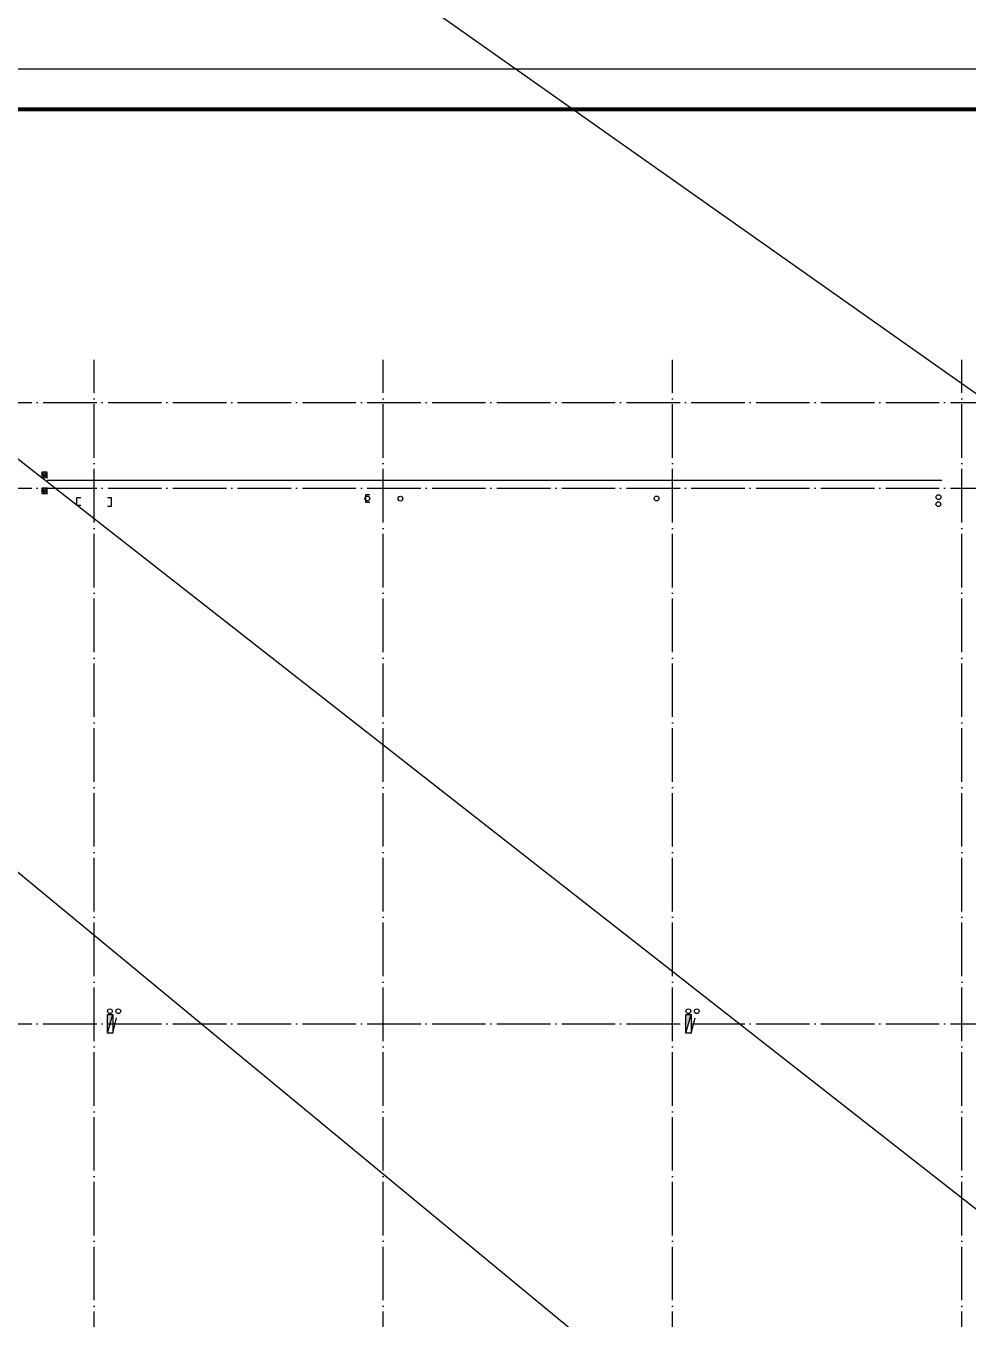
# Model space of a CAD drawing. Extents: x 6843040 to 15500510, y -6507076 to -4940511.
# Drawn here: x 8073553 to 8108738, y -5521528 to -5473236 of the extents above; entities that cross this region are included whole.
import ezdxf

# ---------------------------------------------------------------- set-up
doc = ezdxf.new("R2010")
doc.units = 0
doc.header["$LTSCALE"] = 1000
doc.header["$MEASUREMENT"] = 0
doc.linetypes.add('DOTE', pattern=[2.42, 2, -0.2, 0.02, -0.2])
for name, color, linetype in [('COLUMN', 10, 'Continuous'), ('DOTE', 8, 'DOTE'), ('EQUIP_消火栓', 7, 'Continuous'), ('FLOOR', 9, 'Continuous'), ('plan-1', 40, 'Continuous'), ('PUB_HATCH', 8, 'Continuous'), ('PUB_TITLE', 4, 'Continuous'), ('S_SURFACE', 6, 'Continuous'), ('VPIPE-消防', 1, 'Continuous'), ('VPIPE-雨水', 4, 'Continuous'), ('建筑细线', 5, 'Continuous')]:
    doc.layers.add(name, color=color, linetype=linetype)
doc.layers.add('DIM_MODI', color=6, linetype='Continuous', plot=False)

# ---------------------------------------------------------------- blocks, each defined once
blk = doc.blocks.new('2GZ')
at = {"layer": 'PUB_HATCH'}
h = blk.add_hatch(dxfattribs=at)
h.set_pattern_fill('钢筋混凝土', color=256, scale=25, angle=90, style=0)
h.set_pattern_definition([(134.999998, (-1422725.307, 12792.64), (-44.194175, -44.194172), []), (140, (-1422725.3, 12792.64), (15.68804, 179.315045), [18.75, -206.25]), (85, (-1422725.3, 12792.64), (-188.048035, -34.68783), [15, -165]), (190.4514, (-1422724, 12807.58), (-172.35988, 144.62735), [15.93505, -175.28553]), (136.1842, (-1422775.3, 12792.64), (41.37976, 266.81026), [28.125, -309.375]), (186.6356, (-1422771.86, 12814.87), (-243.52946, 233.66568), [23.90257, -262.92825]), (81.1842, (-1422775.3, 12792.64), (-243.52964, 233.6655), [22.5, -247.5]), (111, (-1422762.8, 12817.64), (100.65473, 149.22676), [18.75, -206.25]), (56, (-1422762.8, 12817.64), (-181.28751, 60.82884), [15, -165]), (161.4514, (-1422754.42, 12830.07), (-80.63262, 210.05566), [15.93505, -175.28553]), (127.499998, (-1422725.307, 12792.64), (-83.223463, 3.039967), [0, -163, 0, -167.5, 0, -165.625]), (97.499998, (-1422725.31, 12792.64), (-98.602926, 65.767388), [0, -95.5, 0, -159.25, 0, -63.125]), (57.499998, (-1422725.31, 12736.89), (5.638722, 133.455609), [0, -62.5, 0, -195, 0, -258.75]), (47.499998, (-1422725.31, 12711.89), (-25.02624, 145.796543), [0, -81.25, 0, -129.5, 0, -183.75])])
edge = h.paths.add_edge_path()
edge.add_line((-1116309, 280274), (-1116509, 280274))
edge.add_line((-1116309, 280274), (-1116309, 280474))
edge.add_line((-1116309, 280474), (-1116509, 280474))
edge.add_line((-1116509, 280474), (-1116509, 280274))
h = blk.add_hatch(dxfattribs=at)
h.set_pattern_fill('钢筋混凝土', color=256, scale=25, angle=90, style=0)
h.set_pattern_definition([(134.999998, (-1422725.307, 12192.64), (-44.194175, -44.194172), []), (140, (-1422725.3, 12192.64), (15.68804, 179.315045), [18.75, -206.25]), (85, (-1422725.3, 12192.64), (-188.048035, -34.68783), [15, -165]), (190.4514, (-1422724, 12207.58), (-172.35988, 144.62735), [15.93505, -175.28553]), (136.1842, (-1422775.3, 12192.64), (41.37976, 266.81026), [28.125, -309.375]), (186.6356, (-1422771.86, 12214.87), (-243.52946, 233.66568), [23.90257, -262.92825]), (81.1842, (-1422775.3, 12192.64), (-243.52964, 233.6655), [22.5, -247.5]), (111, (-1422762.8, 12217.64), (100.65473, 149.22676), [18.75, -206.25]), (56, (-1422762.8, 12217.64), (-181.28751, 60.82884), [15, -165]), (161.4514, (-1422754.42, 12230.07), (-80.63262, 210.05566), [15.93505, -175.28553]), (127.499998, (-1422725.307, 12192.64), (-83.223463, 3.039967), [0, -163, 0, -167.5, 0, -165.625]), (97.499998, (-1422725.31, 12192.64), (-98.602926, 65.767388), [0, -95.5, 0, -159.25, 0, -63.125]), (57.499998, (-1422725.31, 12136.89), (5.638722, 133.455609), [0, -62.5, 0, -195, 0, -258.75]), (47.499998, (-1422725.31, 12111.89), (-25.02624, 145.796543), [0, -81.25, 0, -129.5, 0, -183.75])])
edge = h.paths.add_edge_path()
edge.add_line((-1116309, 279674), (-1116509, 279674))
edge.add_line((-1116309, 279674), (-1116309, 279874))
edge.add_line((-1116309, 279874), (-1116509, 279874))
edge.add_line((-1116509, 279874), (-1116509, 279674))
at = {"layer": 'COLUMN'}
for points in [[(-1116509, 280274), (-1116309, 280274), (-1116309, 280474), (-1116509, 280474)], [(-1116509, 279674), (-1116309, 279674), (-1116309, 279874), (-1116509, 279874)]]:
    blk.add_lwpolyline(points, close=True, dxfattribs=at)
blk = doc.blocks.new('$TWTSYS$00000508')
for p, q in [((-0.5, 0.5), (0.324, 1.224)), ((-0.5, 0.5), (-0.5, -0.5)), ((-0.5, -0.5), (0.5, 0.5)), ((0.5, 0.5), (-0.5, 0.5)), ((0.5, -0.5), (0.5, 0.5)), ((-0.5, -0.5), (0.5, -0.5))]:
    blk.add_line(p, q)
blk.add_solid([(0.5, -0.5), (0.5, 0.5), (-0.5, -0.5)])
blk = doc.blocks.new('二层排水消防0922')
at = {"layer": 'VPIPE-消防'}
for centre in [(8076691, -5510030), (8077004, -5510030), (8098291, -5510030), (8098604, -5510030)]:
    blk.add_circle(centre, 90, dxfattribs=at)
at = {"layer": 'VPIPE-雨水'}
for centre in [(8107630, -5490835), (8086303, -5490884), (8087539, -5490891), (8097103, -5490884), (8107627, -5491096)]:
    blk.add_circle(centre, 90, dxfattribs=at)
at = {"layer": 'EQUIP_消火栓', "xscale": 700, "yscale": -200, "zscale": 700, "rotation": 90.00000500895635}
for p in [(8076696, -5510502), (8098296, -5510502)]:
    blk.add_blockref('$TWTSYS$00000508', p, dxfattribs=at)

msp = doc.modelspace()

# ---------------------------------------------------------------- linework, layer by layer
at = {"layer": 'DIM_MODI'}
for points in [[(7911789.9, -5492202), (7717926.7, -5211216.4), (8120470.7, -5526373)], [(8121020.5, -5495427.7), (7717926.7, -5211216.4), (8121020.5, -5544303.1)]]:
    msp.add_lwpolyline(points, dxfattribs=at)
at = {"layer": 'DOTE'}
for p, q in [((8076100, -5554702), (8076100, -5485702.5)), ((8086900, -5554702), (8086900, -5485702.5)), ((8097700, -5554702), (8097700, -5485702.5)), ((8108500, -5554702), (8108500, -5485702.5)), ((8050000, -5487302), (8185100, -5487302)), ((8050000, -5490502), (8185100, -5490502)), ((8050000, -5510502), (8185100, -5510502))]:
    msp.add_line(p, q, dxfattribs=at)
at = {"layer": 'FLOOR'}
msp.add_lwpolyline([(8074350, -5490202), (8107750, -5490202)], dxfattribs=at)
at = {"layer": 'PUB_TITLE'}
msp.add_lwpolyline([(8031580.2, -5601001.4), (8209930.2, -5601001.4), (8209930.2, -5474851.4), (8031580.2, -5474851.4)], close=True, dxfattribs=at)
at = {"layer": 'PUB_TITLE', "const_width": 150}
msp.add_lwpolyline([(8035330.2, -5599501.4), (8208430.2, -5599501.4), (8208430.2, -5476351.4), (8035330.2, -5476351.4)], close=True, dxfattribs=at)
at = {"layer": 'S_SURFACE'}
for points in [[(8086400, -5491039.2), (8086250, -5491039.2), (8086250, -5490739.2), (8086400, -5490739.2)], [(8075600, -5491143.2), (8075450, -5491143.2), (8075450, -5490843.2), (8075600, -5490843.2)], [(8076600, -5491165.3), (8076750, -5491165.3), (8076750, -5490865.3), (8076600, -5490865.3)]]:
    msp.add_lwpolyline(points, dxfattribs=at)

# ---------------------------------------------------------------- block references
at = {"layer": 'plan-1'}
msp.add_blockref('二层排水消防0922', (0, 0), dxfattribs=at)
at = {"layer": '建筑细线'}
msp.add_blockref('2GZ', (9190659, -5770376.2), dxfattribs=at)

doc.saveas('drawing.dxf')
